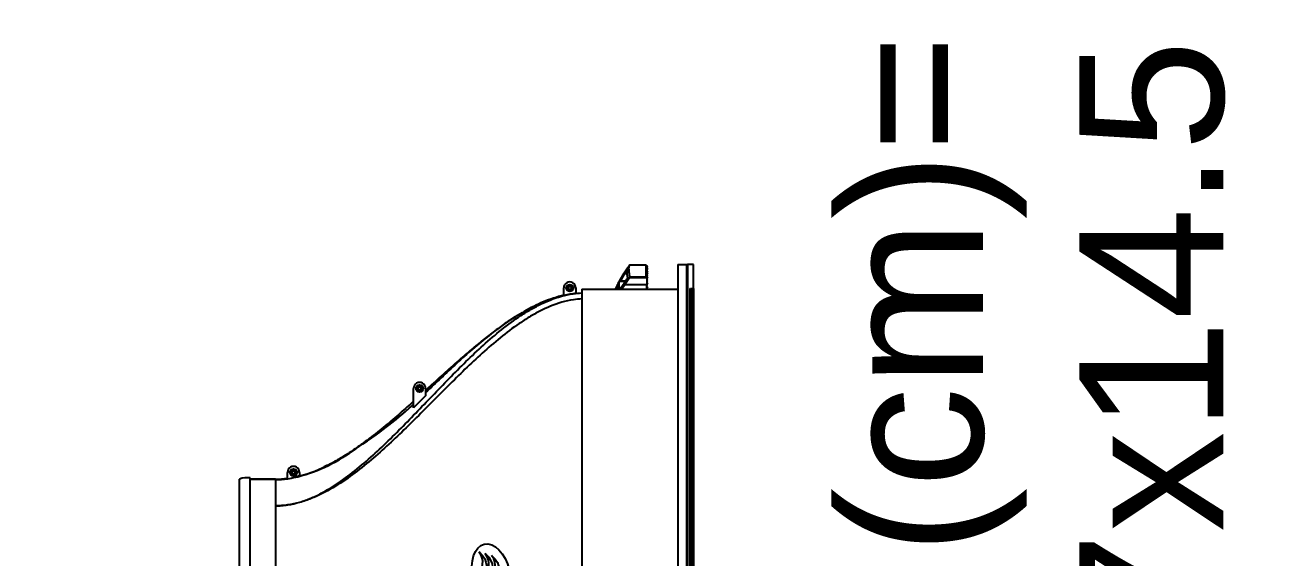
# Model space of a CAD drawing. Extents: x 0 to 613264, y -387505 to 675.
# Drawn here: x 506725 to 507775, y -337954 to -337511 of the extents above; entities that cross this region are included whole.
import ezdxf
from ezdxf import colors
from ezdxf.entities.mleader import LeaderData, LeaderLine
from ezdxf.math import Vec2, Vec3

# ---------------------------------------------------------------- set-up
doc = ezdxf.new("R2010")
doc.units = 0
for name, color, linetype in [('_GAZELEC-REMARQUES', 1, 'Continuous'), ('prlm-CHAUFF', 30, 'Continuous'), ('prlm-VRD', 2, 'Continuous'), ('SA - béton balayé', 252, 'Continuous'), ('SA - EBC', 252, 'Continuous')]:
    doc.layers.add(name, color=color, linetype=linetype)
doc.layers.add('_GAZELEC-RESERVATION', color=1, linetype='Continuous', lineweight=18)
doc.styles.get("Standard").update_dxf_attribs({"font": 'arial.ttf'})

# ---------------------------------------------------------------- blocks, each defined once
blk = doc.blocks.new('A$C1F970F0F')
at = {"layer": 'SA - béton balayé'}
h = blk.add_hatch(dxfattribs=at)
h.set_pattern_fill('BETON_BALAYE', color=256, scale=49.99999999999999, angle=-10.72360141139323, style=0, pattern_type=2)
h.set_pattern_definition([(349.2763985886067, (-277130161.1279894, -473864756.7787022), (117.3825536141096, 28.65896207176165), [749.9999999999999, -99.99999999999999, 250, -49.99999999999999]), (349.2763985886067, (-277130091.1375459, -473864744.5890418), (-36.75306622226226, 74.64222748057564), [150, -16.5, 299.9999999999999, -37.49999999999999]), (349.2763985886067, (-277130128.6565508, -473864719.6726964), (261.6928111209335, -15.46358973923611), [399.9999999999999, -69.99999999999999, 200, -49.99999999999999])])
edge = h.paths.add_edge_path()
edge.add_line((847.6940603821262, 1728.843869632567), (898.3231435302033, 2004.634077768478))
edge.add_line((898.3231435302033, 2004.634077768478), (1143.547512896615, 1887.824205350663))
edge.add_arc((4476.755824987884, 9877.66301907342), 8657.2398558123, 247.3550337200921, 251.1659104121369)
edge.add_line((1681.948853588895, 1683.954706367697), (2114.845544182086, 1578.014617527221))
edge.add_line((2114.845544182086, 1578.014617527221), (2515.75612138621, 1462.263694100857))
edge.add_line((2515.756121386211, 1462.263694100857), (2910.512600857043, 1321.392171708825))
edge.add_line((2910.512600857042, 1321.392171708825), (3516.952153602056, 1025.948174333774))
edge.add_line((3516.952153602057, 1025.948174333774), (3901.18493073026, 864.3683669144352))
edge.add_line((3901.18493073026, 864.3683669144351), (4241.50575886574, 689.604471750609))
edge.add_line((4241.50575886574, 689.604471750609), (4497.895798403801, 355.9948476230381))
edge.add_line((4497.895798403801, 355.994847623038), (4533.966147712257, 237.5404283702045))
edge.add_line((4533.966147712256, 237.5404283702045), (4447.604671371961, 174.518334859205))
edge.add_line((4447.604671371962, 174.518334859205), (4252.599676299415, 32.25277447435795))
edge.add_line((4252.599676299415, 32.25277447435792), (4156.386231026273, 172.6365710435619))
edge.add_line((4156.386231026273, 172.6365710435621), (4040.701065253342, 314.6279718482957))
edge.add_arc((2593.341206284507, -915.257701528077), 1899.333917701345, 40.3560274261332, 48.35494902153538)
edge.add_arc((3119.873794743065, -323.1481797241233), 1106.976515683048, 48.35494958933642, 58.83868760046816)
edge.add_arc((1167.260114931724, -3661.781614552744), 4974.593107277497, 59.49169731789545, 62.50643056691179)
edge.add_arc((-2920.322800602558, -11460.20645120262), 13779.33748696329, 62.39912395488075, 64.37236637248444)
edge.add_arc((1655.842150793314, -1920.823136313695), 3199.114441546418, 64.37236634929735, 68.46827945017714)
edge.add_arc((976.9509503048961, -3641.494662512886), 5048.872199517636, 68.46827948602746, 70.96729572643876)
edge.add_line((2623.427559794691, 1131.368761205476), (2431.022144464181, 1192.66281336526))
edge.add_line((2431.022144464181, 1192.66281336526), (1971.332810029389, 1322.799841070266))
edge.add_arc((1942.135028901925, 1227.157331528015), 100.0000002715342, 73.02359818588538, 148.1771649215559)
edge.add_line((1857.166767790674, 1279.88677928664), (1629.491566616614, 913.0108329463187))
edge.add_arc((1714.459827979506, 860.2813851400383), 100.0000005249397, 148.1771649743808, 180.4836279277611)
edge.add_line((1614.463389873035, 859.4373051895686), (1615.851753593793, 694.9607727230351))
edge.add_line((1615.851753593793, 694.9607727230351), (1465.851753458937, 694.3277211018518))
edge.add_line((1465.851753458937, 694.3277211018518), (1464.468733616605, 858.1711849032274))
edge.add_arc((1714.459829404081, 860.2813851546173), 250.0000018362474, 148.1771651838876, 180.4836280127426, ccw=False)
edge.add_line((1502.039175040556, 992.1050041879063), (1716.403353701119, 1337.5315612539))
edge.add_arc((1673.919223351382, 1363.896285094222), 49.99999994749897, 328.177164835115, 432.2428484475834)
edge.add_arc((3542.147321807592, 7380.693577605962), 6250.170695921803, 249.6004148205551, 252.7543820270024, ccw=False)
edge.add_line((1363.554939353563, 1522.505379938917), (1104.398892733353, 1617.71836989428))
edge.add_arc((1990.420094553901, 4016.529160534171), 2557.210742071507, 243.4573258881201, 249.7278614161875, ccw=False)
at = {"layer": 'SA - EBC'}
h = blk.add_hatch(dxfattribs=at)
h.set_pattern_fill('_USER', color=256, scale=74.99999999999999, angle=-325.7236014113932, style=0, pattern_type=0)
h.set_pattern_definition([(34.27639858860678, (-277130161.1279894, -473864756.7787022), (-42.238928459823, 61.97477650275113), [])])
edge = h.paths.add_edge_path()
edge.add_line((5801.470568619522, -3162.013069131843), (4083.559282644929, -3271.123614088357))
edge.add_line((4083.559282644929, -3271.123614088356), (4014.481307725509, -3717.332461968055))
edge.add_line((4014.48130772551, -3717.332461968055), (3135.517961824245, -3810.19300101904))
edge.add_line((3135.517961824245, -3810.19300101904), (2274.245008604417, -3693.648081323564))
edge.add_line((2274.245008604417, -3693.648081323564), (1554.636776175834, -3420.099318784944))
edge.add_arc((2508.775769578408, -2315.674454232369), 1459.498372788833, 157.1868533427094, 229.1754823893534, ccw=False)
edge.add_arc((1966.013830892235, -2087.371785851423), 870.6752834691503, 94.3015183869224, 157.1868533106914, ccw=False)
edge.add_line((1900.708697991695, -1219.149067345796), (2859.239020416566, -1223.495634912559))
edge.add_arc((3100.860739749298, 1265.329539486049), 2500.526305395239, 264.4549516394795, 302.9422754293212)
edge.add_arc((4209.331858878893, -445.3369775435177), 462.1229708170858, 302.9422754305585, 376.8336969250394)
edge.add_arc((2214.122706379954, -1049.006753214115), 2546.655714682971, 16.8336969158998, 38.14703645440247)
edge.add_arc((3041.32627014761, -399.2990096244524), 1494.806919462396, 38.14703657403813, 72.97328584086019)
edge.add_line((3479.031970107599, 1029.988031775616), (2182.437305702805, 1414.38613606858))
edge.add_line((2182.437305702805, 1414.38613606858), (1056.590900019184, 1822.819186472099))
edge.add_arc((1766.412018482452, 3779.442320525911), 2081.398594438606, 212.7495497786225, 250.0603089288685, ccw=False)
edge.add_line((15.86575126143373, 2653.472571668582), (-104.0907319930869, 3091.26353710603))
edge.add_line((-104.0907319930869, 3091.26353710603), (-169.6986146466322, 3639.54836895815))
edge.add_line((-169.6986146466322, 3639.548368958149), (-35.58090533515337, 6158.014854826562))
edge.add_arc((-194.3533792400212, 7143.826589584332), 998.5156357593988, 279.1493507374978, 373.962283499627)
edge.add_arc((2392.201579171132, 7786.918955579627), 1666.786287877102, 172.6269749467245, 193.9622835974407, ccw=False)
edge.add_arc((-45.50651600643437, 8102.354993671941), 791.2455775503726, -7.373025019439765, 16.43829965925021)
edge.add_line((713.3969204091394, 8326.263765657093), (486.7428317772967, 9142.81155059313))
edge.add_line((486.7428317772967, 9142.811550593131), (1338.845530021721, 9564.23852196786))
edge.add_line((1338.845530021721, 9564.23852196786), (1632.623584095551, 8945.24637913095))
edge.add_line((1632.623584095551, 8945.246379130947), (1394.029444699765, 8829.874494032001))
edge.add_line((1394.029444699765, 8829.874494032001), (1731.997733793977, 8131.230781666551))
edge.add_arc((1233.216649704336, 7889.945865525577), 554.0766919865823, -19.640967550384175, 25.815335324856676, ccw=False)
edge.add_line((1755.055695752756, 7703.706797235046), (1558.214479468655, 6807.520788570679))
edge.add_line((1558.214479468655, 6807.52078857068), (1570.021725572625, 6609.158708993335))
edge.add_line((1570.021725572625, 6609.158708993335), (1852.913141606868, 5734.125706863067))
edge.add_line((1852.913141606869, 5734.125706863067), (2726.748207475315, 4020.986816292172))
edge.add_line((2726.748207475315, 4020.986816292172), (3802.352916265851, 4004.947770972833))
edge.add_arc((8355.58168857983, 5950.706307988518), 4951.552134169374, 203.138762427905, 230.8301436200186)
edge.add_arc((13583.66465597079, 12367.85935474512), 13228.79229856088, 230.8301435441083, 233.1638398044412)
edge.add_line((5652.622255943647, 1780.153648245416), (4998.697813068342, 1820.441475819727))
edge.add_line((4998.697813068342, 1820.441475819727), (4863.841220233488, 767.0816613875431))
edge.add_line((4863.841220233488, 767.0816613875434), (5595.355488733695, 631.185878681516))
edge.add_line((5595.355488733695, 631.1858786815158), (5852.747939948536, -2020.707044821664))
edge.add_line((5852.747939948536, -2020.707044821665), (5881.394298709887, -2966.563612924887))
edge.add_line((5881.394298709887, -2966.563612924887), (5801.470568619523, -3162.013069131842))
blk = doc.blocks.new('xi.twintop')
at = {"layer": 'prlm-CHAUFF', "ltscale": 50}
for p, q in [((-7.900000000001455, 36.49999999999795), (7.900000000001455, 36.49999999999795)), ((-7.999999999998181, 35.59999999999945), (8.000000000001819, 35.59999999999945)), ((7.900000000001455, 35.59999999999945), (7.900000000001455, 33.49999999999773)), ((7.900000000001455, 33.49999999999773), (7.900000000001455, 35.59999980622297)), ((5.670978751504663, 33.49999999999773), (-5.670978751501025, 33.49999999999773)), ((7.900000000001455, 33.49999999999773), (5.670978751504663, 33.49999999999773)), ((7.954090760558756, 32.17991433610905), (7.904450886799168, 32.49999999999864)), ((7.904450886799168, 32.49999999999864), (8.458065061389789, 32.49999999999864)), ((8.158065061388697, 31.49999999999955), (7.954090760558756, 32.17991433610905)), ((8.301683909514395, 31.94999999999754), (8.301683909514395, 32.04999999999791)), ((8.301683909514395, 32.04999999999791), (8.408064979783376, 32.04999999999791)), ((8.408064979783376, 31.94999999999754), (8.301683909514395, 31.94999999999754)), ((8.408064979783376, 32.15638107027121), (8.508064979785559, 32.15638107027121)), ((8.408064979783376, 32.04999999999791), (8.408064979783376, 32.15638107027121)), ((8.408064979783376, 31.8436189297272), (8.408064979783376, 31.94999999999754)), ((8.508064979785559, 31.8436189297272), (8.408064979783376, 31.8436189297272)), ((8.508064979785559, 32.15638107027121), (8.508064979785559, 32.04999999999791)), ((8.508064979785559, 32.04999999999791), (8.614446050058177, 32.04999999999791)), ((8.614446050058177, 31.94999999999754), (8.508064979785559, 31.94999999999754)), ((8.508064979785559, 31.94999999999754), (8.508064979785559, 31.8436189297272)), ((8.614446050058177, 32.04999999999791), (8.614446050058177, 31.94999999999754)), ((8.458065061389789, 31.49999999999955), (8.158065061388697, 31.49999999999955)), ((9.117859106609103, 29.01855124353278), (9.087198003957383, 29.01855124353278)), ((9.40555252096783, 28.47922398716196), (9.38090569914857, 28.47922398716196)), ((14.82667795809903, 20.99999999999773), (13.82507381167125, 21.99999999999977)), ((13.82507381167125, 21.99999999999977), (15.44083738977497, 21.99999999999977)), ((15.28445631950308, 21.44999999999845), (15.28445631950308, 21.54999999999905)), ((15.28445631950308, 21.54999999999905), (15.39083738977388, 21.54999999999905)), ((15.39083738977388, 21.44999999999845), (15.28445631950308, 21.44999999999845)), ((15.39083738977388, 21.65638107027235), (15.49083738977424, 21.65638107027235)), ((15.39083738977388, 21.54999999999905), (15.39083738977388, 21.65638107027235)), ((15.39083738977388, 21.34361892972538), (15.39083738977388, 21.44999999999845)), ((15.49083738977424, 21.34361892972538), (15.39083738977388, 21.34361892972538)), ((15.49083738977424, 21.65638107027235), (15.49083738977424, 21.54999999999905)), ((15.49083738977424, 21.54999999999905), (15.59721846004686, 21.54999999999905)), ((15.49083738977424, 21.44999999999845), (15.49083738977424, 21.34361892972538)), ((15.59721846004686, 21.44999999999845), (15.49083738977424, 21.44999999999845)), ((15.59721846004686, 21.54999999999905), (15.59721846004686, 21.44999999999845)), ((15.44083738977497, 20.99999999999773), (14.82667795809903, 20.99999999999773)), ((23.1871586424968, 9.499999999999773), (23.79999999999927, 9.499999999999773)), ((23.79999999999927, 8.499999999997726), (23.35702582178419, 8.499999999997726)), ((23.36199235302047, 8.416524469211481), (23.35756443933133, 8.499999999994998)), ((23.64361892972738, 8.949999999998454), (23.64361892972738, 9.049999999999045)), ((23.64361892972738, 9.049999999999045), (23.75000000000182, 9.049999999999045)), ((23.75000000000182, 8.949999999998454), (23.64361892972738, 8.949999999998454)), ((23.75000000000182, 9.156381070272346), (23.85000000000218, 9.156381070272346)), ((23.75000000000182, 9.049999999999045), (23.75000000000182, 9.156381070272346)), ((23.75000000000182, 8.84361892972538), (23.75000000000182, 8.949999999998454)), ((23.85000000000218, 8.84361892972538), (23.75000000000182, 8.84361892972538)), ((23.85000000000218, 9.156381070272346), (23.85000000000218, 9.049999999999045)), ((23.85000000000218, 9.049999999999045), (23.95638107027298, 9.049999999999045)), ((23.85000000000218, 8.949999999998454), (23.85000000000218, 8.84361892972538)), ((23.95638107027298, 8.949999999998454), (23.85000000000218, 8.949999999998454)), ((23.95638107027298, 9.049999999999045), (23.95638107027298, 8.949999999998454)), ((23.69999999999891, 7.999999999998181), (-23.69999999999891, 7.999999999998181)), ((23.69999999999891, 7.999999999998181), (23.69999999999891, 0)), ((24.18250233035906, 4.471524737709842), (23.69999999999891, 4.807096028699107)), ((24.06329271662435, 4.416335157222193), (23.69999999999891, 4.661517171879723)), ((24.06329271662435, 2.59999999999809), (24.06329271662435, 4.416335157222193)), ((24.63879251305298, 4.041048833141758), (24.06329271662435, 4.416335157222193)), ((24.19887585063225, 4.460572437233168), (24.18250233035906, 4.471524737709842)), ((24.53668876846496, 4.241973249733519), (24.19887585063225, 4.460572437233168)), ((24.35397600916622, 4.854370106110537), (24.33129815684879, 4.892959709806519)), ((24.35394161476324, 4.85439077839078), (24.35620662396104, 4.850528074655358)), ((24.35397600916622, 4.360206918784115), (24.35397600916622, 4.854654386377661)), ((24.40842521250488, 4.790313181442116), (24.43410492315888, 4.828675827138795)), ((25.00886208410702, 4.434423034791507), (24.40842521250488, 4.790313181442116)), ((24.40842521250488, 4.78995892798639), (24.40842521250488, 4.324972767037025)), ((24.43410492315888, 4.828675827138795), (25.03952751415818, 4.471524737709842)), ((25.03952751415818, 4.471524737709842), (25.00886208410702, 4.434423034791507)), ((25.00886208410702, 4.251691871928415), (25.00886208410702, 4.434607096746277)), ((25.0181457261624, 4.423509402050513), (25.00886208410702, 4.434423034791507)), ((25.05707039212575, 4.460572437233168), (25.0181457261624, 4.423509402050513)), ((25.0181457261624, 4.423509402050513), (25.0181457261624, 4.252296979299672)), ((25.28045509892036, 4.253527896849846), (25.0181457261624, 4.423509402050513)), ((25.03952751415818, 4.471524737709842), (25.05707039212575, 4.460572437233168)), ((25.05707039212575, 4.460572437233168), (25.39445826797964, 4.241973249733519)), ((24.63879251305298, 4.041048833141758), (24.71539738822321, 4.013562765925144)), ((24.63879251305298, 2.601683202257618), (24.63879251305298, 4.041048833141758)), ((24.71539738822321, 4.013562765925144), (24.71539738822321, 2.649999999999636)), ((25.70815181206308, 2.649999999999636), (25.70815181206308, 4.013562765925144)), ((23.69999999999891, 2.59999999999809), (24.06329271662435, 2.59999999999809)), ((23.69999999999891, 2.565568077656508), (23.73443192234481, 2.59999999999809)), ((23.79474355126149, 2.59999999999809), (23.88474355126164, 2.509999999997945)), ((23.88474355126164, 2.509999999997945), (23.97474355126178, 2.59999999999809)), ((24.03798326977267, 2.59999999999809), (24.12798326977281, 2.509999999997945)), ((24.63714729987987, 2.59999999999809), (24.06329271662435, 2.59999999999809)), ((24.12798326977281, 2.509999999997945), (24.21798326977296, 2.59999999999809)), ((24.18154369318654, 2.563560423410991), (24.23510411659663, 2.509999999997945)), ((24.23510411659663, 2.509999999997945), (24.30078828329351, 2.5756841666946)), ((24.27647244999025, 2.59999999999809), (24.3664724499904, 2.509999999997945)), ((24.3664724499904, 2.509999999997945), (24.45647244999054, 2.59999999999809)), ((24.42450285944687, 2.568030409454877), (24.48253326890335, 2.509999999997945)), ((24.48253326890335, 2.509999999997945), (24.55605982635461, 2.583526557452842)), ((24.53958638380936, 2.59999999999809), (24.62958638380951, 2.509999999997945)), ((24.62958638380951, 2.509999999997945), (24.71958638380784, 2.59999999999809)), ((24.63714729987987, 2.59999999999809), (24.63879251305298, 2.601683202257618)), ((25.66320772985455, 2.59999999999809), (24.63714729987987, 2.59999999999809)), ((24.71539738822321, 2.649999999999636), (24.63879251305298, 2.601683202257618)), ((24.69901794571524, 2.579431561906404), (24.76844950762461, 2.509999999997945)), ((24.71539738822321, 2.649999999999636), (25.70815181206308, 2.649999999999636)), ((24.7268537006712, 2.59999999999809), (24.81685370067134, 2.509999999997945)), ((24.76844950762461, 2.509999999997945), (24.79265160414798, 2.534202096521085)), ((24.81685370067134, 2.509999999997945), (24.90685370067149, 2.59999999999809)), ((24.89990841093095, 2.593054710257547), (24.98296312118691, 2.509999999997945)), ((24.98296312118691, 2.509999999997945), (25.07296312118706, 2.59999999999809)), ((25.0172003889711, 2.544237267781455), (25.05143765675348, 2.509999999997945)), ((25.05143765675348, 2.509999999997945), (25.08999672926984, 2.548559072516582)), ((25.05575946148565, 2.58279634030032), (25.12855580178802, 2.509999999997945)), ((25.12855580178802, 2.509999999997945), (25.21855580178817, 2.59999999999809)), ((25.19127840967121, 2.572722607882724), (25.2540010175544, 2.509999999997945)), ((25.2540010175544, 2.509999999997945), (25.34400101755455, 2.59999999999809)), ((25.27196392726182, 2.527962909704002), (25.28992683696742, 2.509999999997945)), ((25.28992683696742, 2.509999999997945), (25.32467311775144, 2.544746280781737)), ((25.3067102080422, 2.562709190488022), (25.35941939853183, 2.509999999997945)), ((25.35941939853183, 2.509999999997945), (25.44941939853197, 2.59999999999809)), ((25.40205485660408, 2.552635458070426), (25.44469031467452, 2.509999999997945)), ((25.44469031467452, 2.509999999997945), (25.53469031467466, 2.59999999999809)), ((25.47706740278954, 2.542377088113199), (25.50944449090457, 2.509999999997945)), ((25.50944449090457, 2.509999999997945), (25.59944449090472, 2.59999999999809)), ((25.53124263084828, 2.531798139940975), (25.55304077078836, 2.509999999997945)), ((25.55304077078836, 2.509999999997945), (25.6430407707885, 2.59999999999809)), ((25.66485294303311, 2.601683202257618), (25.66320772985455, 2.59999999999809)), ((25.70815181206308, 2.649999999999636), (25.66485294303311, 2.601683202257618)), ((25.75, 0), (-25.75, 0)), ((25.75, 0), (25.75, -0.7318443380286226)), ((-25.75, -0.7318443380286226), (25.75, -0.7318443380286226)), ((25.75, -0.8103755933263983), (-25.75, -0.8103755933263983)), ((23.75000000000182, -0.9945221665107056), (-23.74999999999818, -0.9945221665107056)), ((23.75000000000182, -1.06144487195661), (23.54995240001517, -0.9945221665107056)), ((23.75000000000182, -0.9945221665107056), (23.75000000000182, -1.06144487195661)), ((25.75, -0.7318443380286226), (25.75, -0.8103755933263983)), ((25.75, -1.300000000000637), (25.75, -0.8103755933263983)), ((-25.75, -1.300000000000637), (25.75, -1.300000000000637)), ((-23.74999999999818, -1.06144487195661), (23.75000000000182, -1.06144487195661)), ((23.75000000000182, -1.109189629110688), (-23.74999999999818, -1.109189629110688)), ((-23.74999999999818, -1.16115673224067), (23.75000000000182, -1.16115673224067)), ((23.75000000000182, -1.196914874117283), (-23.74999999999818, -1.196914874117283)), ((-23.74999999999818, -1.233989482082734), (23.75000000000182, -1.233989482082734)), ((23.75000000000182, -1.257804317722957), (-23.74999999999818, -1.257804317722957)), ((-23.74999999999818, -1.280031235799697), (23.75000000000182, -1.280031235799697)), ((23.75000000000182, -1.291931493202128), (-23.74999999999818, -1.291931493202128)), ((-23.74999999999818, -1.29933749680913), (23.75000000000182, -1.29933749680913)), ((23.75000000000182, -1.16115673224067), (23.59442432776086, -1.109189629110688)), ((23.75000000000182, -1.233989482082734), (23.63888662709178, -1.196914874117283)), ((23.75000000000182, -1.280031235799697), (23.68333927711137, -1.257804317722957)), ((23.75000000000182, -1.29933749680913), (23.72778221062254, -1.291931493202128)), ((23.75000000000182, -1.109189629110688), (23.75000000000182, -1.16115673224067)), ((23.75000000000182, -1.196914874117283), (23.75000000000182, -1.233989482082734)), ((23.75000000000182, -1.257804317722957), (23.75000000000182, -1.280031235799697)), ((23.75000000000182, -1.291931493202128), (23.75000000000182, -1.29933749680913))]:
    blk.add_line(p, q, dxfattribs=at)
for centre, radius in [((8.458065061389789, 31.99999999999909), 0.3000000000000001), ((8.458064979786286, 31.99999999999909), 0.2499999999999994), ((15.44083738977497, 21.49999999999727), 0.3), ((15.44083738977497, 21.49999999999727), 0.2499999999999994), ((23.79999999999927, 8.999999999997272), 0.3), ((23.79999999999927, 8.999999999997272), 0.2499999999999994)]:
    blk.add_circle(centre, radius, dxfattribs=at)
for centre, radius, start, end in [((6.013838975655744, 35.83487099729427), 2.000000000000001, 353.255879087412, 19.42450440431724), ((6.013838992814271, 35.83487094863062), 1.999999999999998, 353.2558749013384, 19.42450588256769), ((15.11151199402957, 33.49006900204176), 7.248120615002252, 179.9214962778086, 187.8381673473457), ((15.66825696043088, 33.50782682798854), 7.768260903349169, 180.0577277581694, 187.4543647943131), ((15.72243880254427, 33.51004250132519), 7.822445248857335, 180.0735566797038, 187.4237095261564), ((21.10468575575032, 34.98107765522582), 13.4281840975864, 192.9954078330243, 216.082350931655), ((8.458065061389789, 31.99999999999909), 0.5000000000000004, 270, 90), ((19.15555239042442, 34.32484670103395), 11.35394459834355, 194.4106209761365, 207.8625844421483), ((26.91810373475528, 38.16734244615805), 20.01372252458603, 207.2018029232736, 208.9518072770362), ((43.13396682433995, 48.06231022865268), 39.00132303091288, 210.1399190580502, 220.6113488349861), ((43.13451500861811, 48.06272746602053), 39.00201028632235, 212.550598414681, 220.6112905601192), ((22.76254902791152, 30.32653858378171), 11.99359649439081, 219.6380953132847, 223.9673772402429), ((22.51137540259333, 30.10193891540484), 11.65689659318857, 219.5755316680383, 224.0299228629039), ((15.44083738977497, 21.49999999999727), 0.4999999999999977, 270, 90), ((23.79999999999927, 8.999999999997272), 0.4999999999999991, 270, 90), ((17.6410674763556, -7.231755932454689), 13.84714583577041, 61.91822485698751, 64.05150546764965), ((17.76264695562895, -6.882646315204966), 13.43243250932952, 62.11504465176827, 63.7631528986981), ((18.28652161932769, -6.037210364567727), 12.5, 61.31767004487004, 61.59029541998184), ((24.75383526969563, 5.45435781358492), 0.7026417598303822, 233.0329981744277, 242.9324700810885), ((24.72255103752832, 5.109595119992491), 0.4481543586611341, 214.6713349317653, 225.4981567333464), ((25.88406722587752, 4.919152406364447), 0.8356366087160836, 234.132602489416, 239.242528288961), ((18.28652161932769, -6.037210364567727), 12.5, 53.74938165545624, 55.06371013120321)]:
    blk.add_arc(centre, radius, start, end, dxfattribs=at)
blk.add_ellipse((0, 15.54773273459205), major_axis=(2.490949060820849, 0.5739320346336738), ratio=0.600775087300339, dxfattribs=at)
for points, knots in [([(5.670978751504663, 33.49999999999773), (5.672321412648671, 33.32829194335136), (5.677970169304899, 33.15656458597391), (5.705303173452194, 32.81431086288649), (5.725641395498315, 32.64375397102958), (5.805290438183874, 32.13511062819794), (5.883149806712026, 31.80055213166202), (6.079851501579469, 31.14287383268379), (6.197941438738781, 30.82181282065903), (6.465928263549358, 30.19222540628721), (6.616532439196817, 29.88262896360243), (7.098284783472991, 28.98481108107649), (7.460469650382947, 28.42166963567342), (8.233856996183022, 27.33772281061965), (8.64549015938428, 26.81728894815478), (9.927826007422482, 25.29698586849327), (10.84491376162987, 24.33721000139985), (12.72356075661264, 22.45616748337784), (13.68645598465082, 21.53605956881665), (15.60750044507949, 19.69175442015103), (16.56728420149375, 18.76738689356603), (18.43209274526635, 16.86895178121108), (19.3369917449163, 15.89734837849028), (20.59056894168498, 14.35547736506624), (20.99085725465193, 13.82721855022737), (21.55101129207287, 13.00205795742772), (21.73095610484597, 12.72149356879572), (22.07385242280179, 12.14654293373178), (22.2374928816098, 11.85071601243794), (22.68902833469838, 10.95111883495565), (22.93914186194525, 10.33462760298949), (23.20582441241459, 9.37420297900917), (23.27650916841412, 9.048071542903699), (23.35949003989663, 8.479412720194432), (23.38263996475507, 8.240297701479449), (23.39329107680896, 8.000348272648125)], [0, 0, 0, 0, 0.0156250000000002, 0.0156250000000002, 0.0312500000000004, 0.0312500000000004, 0.06250000000000029, 0.06250000000000029, 0.09375000000000018, 0.09375000000000018, 0.1250000000000001, 0.1250000000000001, 0.1875000000000001, 0.1875000000000001, 0.2500000000000001, 0.2500000000000001, 0.3750000000000001, 0.3750000000000001, 0.5, 0.5, 0.6249999999999999, 0.6249999999999999, 0.7499999999999998, 0.7499999999999998, 0.8124999999999999, 0.8124999999999999, 0.8437499999999999, 0.8437499999999999, 0.875, 0.875, 0.9375, 0.9375, 0.96875, 0.96875, 0.9908046333400727, 0.9908046333400727, 0.9908046333400727, 0.9908046333400727]), ([(22.89288568198572, 8.000344116263022), (22.88174933704795, 8.237120174868323), (22.85775491142522, 8.472945847472602), (22.77218380679915, 9.034265583895149), (22.69941351778834, 9.356495943953178), (22.42632030662207, 10.30525306889263), (22.1718342027325, 10.91404848436059), (21.7162350108938, 11.80305668793244), (21.55254993694143, 12.09385015794714), (21.21020000863973, 12.66023115826715), (21.03093734142749, 12.93695688517278), (20.47396519245376, 13.75179857240028), (20.07730717863342, 14.27476741579017), (18.83846350264685, 15.80459952963611), (17.94844527140413, 16.77321889235077), (16.12145858065378, 18.6728371936224), (15.18478304804194, 19.60127114410261), (13.31596925683698, 21.46062848609904), (12.38283965521987, 22.39123606993871), (10.57085377236399, 24.29684140362815), (9.690752678958233, 25.27079972685715), (8.467481750985826, 26.81134335234947), (8.076112720966194, 27.33832602708617), (7.343517247050841, 28.43361889898961), (7.001901025643747, 29.00160452341242), (6.549762096168706, 29.90341991944933), (6.408989157785982, 30.21345487725284), (6.159016691446595, 30.84275734205994), (6.049055858480642, 31.16348726279602), (5.866661084646694, 31.81781790796936), (5.794677563451842, 32.15010710876504), (5.721197911867421, 32.65431217145078), (5.702460844971938, 32.82330622625977), (5.677328903120724, 33.16214022861163), (5.672128497650192, 33.33161811229661), (5.670978751504663, 33.49999999999773)], [0.009280760339516771, 0.009280760339516771, 0.009280760339516771, 0.009280760339516771, 0.0312499999999998, 0.0312499999999998, 0.06249999999999963, 0.06249999999999963, 0.1249999999999994, 0.1249999999999994, 0.1562499999999993, 0.1562499999999993, 0.1874999999999992, 0.1874999999999992, 0.2499999999999993, 0.2499999999999993, 0.3749999999999996, 0.3749999999999996, 0.4999999999999999, 0.4999999999999999, 0.6250000000000002, 0.6250000000000002, 0.7500000000000004, 0.7500000000000004, 0.8125000000000006, 0.8125000000000006, 0.8750000000000006, 0.8750000000000006, 0.9062500000000006, 0.9062500000000006, 0.9375000000000004, 0.9375000000000004, 0.9687500000000002, 0.9687500000000002, 0.9843750000000001, 0.9843750000000001, 1, 1, 1, 1]), ([(14.38342609658321, 21.99890261096562), (14.06085379766773, 22.35812219782929), (13.36505141913221, 23.14042801808955), (12.32590082855131, 24.35394522926799), (11.37713004067155, 25.53733519543448), (10.58066730651626, 26.61784322498852), (9.928257169944118, 27.58896263124188), (9.371194241721241, 28.52360766269703), (9.049691836782586, 29.14634754219469), (8.913170414592969, 29.43561527449674)], [0.5730592437441884, 0.5730592437441884, 0.5730592437441884, 0.5730592437441884, 0.6262589995123901, 0.6884084002907751, 0.7489718264937246, 0.7930827163008739, 0.8358987577585599, 0.8773198548180628, 0.9123746759845476, 0.9123746759845476, 0.9123746759845476, 0.9123746759845476]), ([(23.18998079799167, 9.499999999999773), (23.12417401106177, 9.78799020685392), (23.044228393308, 10.07326799616226), (22.85933165511778, 10.63902647628356), (22.7540153990758, 10.92016866412837), (22.41085067584572, 11.74409015711126), (22.14488722423448, 12.27216525289805), (21.56114811425687, 13.29876949147865), (21.2431946760571, 13.79719725518362), (20.56968748378858, 14.77261117192938), (20.21347494896872, 15.25020070989149), (19.11218065051253, 16.6492434757115), (18.33266887626996, 17.54136727513173), (16.73375937593846, 19.28990467916083), (15.91371799002263, 20.1457420102513), (15.09191258312785, 20.99999999999773)], [0, 0, 0, 0, 0.06250000000000001, 0.06250000000000001, 0.125, 0.125, 0.2500000000000001, 0.2500000000000001, 0.3750000000000001, 0.3750000000000001, 0.5000000000000001, 0.5000000000000001, 0.7499999999999999, 0.7499999999999999, 1, 1, 1, 1]), ([(21.40060789088784, 13.54582837215889), (21.29785560954588, 13.70922105026284), (20.97812159023488, 14.20241267119582), (20.40623535936356, 15.01671875916759), (19.6663510716462, 15.98636275408853), (18.8765343843952, 16.95713249541177), (17.95392880265535, 18.03782758621242), (16.90246172581465, 19.22163657217743), (15.97558234024655, 20.24197668420675), (15.43599273708423, 20.83536284418119), (15.28699072414747, 20.99942379856247)], [0.1694222515949573, 0.1694222515949573, 0.1694222515949573, 0.1694222515949573, 0.1906001250929465, 0.2339284986576806, 0.2787061033557326, 0.324701888592978, 0.3716423586413366, 0.4351708943879584, 0.4991396989161009, 0.5235649743399413, 0.5235649743399413, 0.5235649743399413, 0.5235649743399413]), ([(-1.625295232330245, 15.67189892026295), (-0.9023834434774471, 16.39026226296755), (-0.5271615912824927, 16.4855860223438), (-0.1380671807219187, 16.44425154067903), (0.4739303604819725, 16.37923749663332), (1.12024779515923, 15.97613900193528), (1.854797209887693, 16.55252685831101)], [0, 0, 0, 0, 0.3890747112274981, 0.3890747112274981, 0.3890747112274981, 1, 1, 1, 1]), ([(-1.936388626740154, 14.62751395332293), (-1.213476837887356, 15.34587729602481), (-0.8382549856924015, 15.44120105540105), (-0.4491605751300085, 15.39986657373606), (0.1628369660757016, 15.33485252969058), (0.8091544007529592, 14.93175403499254), (1.543703815479603, 15.50814189136804)], [0, 0, 0, 0, 0.3890747112274981, 0.3890747112274981, 0.3890747112274981, 1, 1, 1, 1]), ([(24.23689941234989, 4.955651496160726), (24.23379682987797, 4.957327982341894), (24.22698388217032, 4.960749439578649), (24.21582522675271, 4.965556027352022), (24.20345519855073, 4.970065218068839), (24.19030427511279, 4.974097018364773), (24.17637390580967, 4.977653005113098), (24.16166309402797, 4.980734798684125), (24.14616771622786, 4.98334374564979), (24.12988067518745, 4.985481004371195), (24.1127918414204, 4.987147517931589), (24.09488807019807, 4.988344036402623), (24.07615318831813, 4.98907105421722), (24.05095040069864, 4.989403037228385), (24.01830195060757, 4.988754194829198), (23.97699413161354, 4.98634709875023), (23.93304195179553, 4.982299043314015), (23.88638285812704, 4.976601297957359), (23.83694280288546, 4.969254793937125), (23.78454300319208, 4.960212708550443), (23.73933896063863, 4.951530866728035), (23.71122581333475, 4.945656564882484), (23.70224658488769, 4.943755557141458)], [0.1059402099185462, 0.1059402099185462, 0.1059402099185462, 0.1059402099185462, 0.1359504440555991, 0.1694868096505349, 0.2028860255695081, 0.2361704365650444, 0.2693627316272419, 0.3024859162927902, 0.3355632829759387, 0.3686183795692646, 0.4016749765998909, 0.4347570332591886, 0.467888662649697, 0.5010940966109462, 0.5629780509491427, 0.6246925787422596, 0.6863942122152539, 0.748237389640911, 0.8103736920652939, 0.872951135603691, 0.9361135414501792, 0.9654521925822491, 0.9654521925822491, 0.9654521925822491, 0.9654521925822491]), ([(24.35397600916622, 4.854654386377661), (24.35177865255901, 4.856977852150976), (24.34739129558329, 4.8621846141059), (24.33969862458071, 4.869423526233049), (24.33121503316397, 4.876226696228514), (24.32186838015696, 4.882554472632592), (24.31168847084882, 4.888417426715705), (24.30067810095716, 4.893812738822362), (24.28884743474737, 4.898741159965311), (24.27620483210558, 4.903202488969782), (24.26275928879477, 4.907196778600337), (24.24851977976687, 4.910724013879417), (24.23349542862888, 4.913784197952737), (24.21769545612551, 4.916377328939234), (24.2011291901581, 4.918503407006256), (24.18380604996128, 4.920162429172478), (24.16573557243282, 4.921354402989436), (24.14692729639683, 4.922079297199161), (24.12150399552775, 4.922414950723805), (24.08837015079189, 4.921738369549075), (24.04612736755189, 4.919249531712921), (24.00091200618954, 4.91507397433088), (23.95271983117527, 4.909212364370205), (23.90154374093436, 4.901662070335533), (23.84739985906708, 4.89243313220959), (23.79023089392831, 4.881487820872962), (23.74166143685034, 4.871346758139225), (23.71184506797908, 4.864661477301979), (23.70273108686888, 4.862594856333999)], [0, 0, 0, 0, 0.03007729077017255, 0.06005388974311288, 0.0899313988806666, 0.1197114361358338, 0.1493956353999809, 0.1789856464404267, 0.208483134828168, 0.2378897818555456, 0.2672072844436399, 0.2964373550391863, 0.3255817215008476, 0.3546421269746386, 0.3836203297583662, 0.4125181031549114, 0.4413372353142309, 0.4700795290639487, 0.4987468017284242, 0.5532579279963786, 0.6080368172037762, 0.6630958229727798, 0.7184471113677614, 0.7741026567742487, 0.8300742382987437, 0.8863734366777289, 0.943011631681933, 0.9677174191237689, 0.9677174191237689, 0.9677174191237689, 0.9677174191237689]), ([(23.70434175180708, 4.906577111293473), (23.70681755642545, 4.907122547973358), (23.72014318515903, 4.91004521452669), (23.74395120328154, 4.915147491476546), (23.77517067703775, 4.921541879306687), (23.80549481329217, 4.927452257382356), (23.8349417454483, 4.932878406125838), (23.86353391416378, 4.937823385125739), (23.89129041466185, 4.942289126344576), (23.91822884525209, 4.946277605861724), (23.94436463223792, 4.949790531642748), (23.96971103088981, 4.952829426554217), (23.99427895224835, 4.955395605770718), (24.0180768384671, 4.957490183571053), (24.04111054470741, 4.95911406778464), (24.06338317687732, 4.960267974550334), (24.08489513300083, 4.960952374037106), (24.11168931734574, 4.961230435213565), (24.14263256880804, 4.96050583403462), (24.17633405442211, 4.957983234379299), (24.20711030599159, 4.95379446621746), (24.23503484264438, 4.947933818166803), (24.2601385292146, 4.940389973003676), (24.28244235217426, 4.931161144267435), (24.30183567626045, 4.920197662082046), (24.3185414711661, 4.907619122923279), (24.32702868403794, 4.897865997165127), (24.33129815684879, 4.892959709806519)], [0.05387400319118482, 0.05387400319118482, 0.05387400319118482, 0.05387400319118482, 0.0607104078703549, 0.09076431731200466, 0.120640213804726, 0.1503557008797803, 0.1799287388803056, 0.2093776292897023, 0.2387209970842689, 0.2679777711817489, 0.2971671630916658, 0.3263086439073984, 0.3554219198127623, 0.3845269063063513, 0.4136437013740115, 0.4427925578625045, 0.4719938553249197, 0.5012680716199434, 0.5562326737836236, 0.6110034282482257, 0.6657153708641175, 0.7205016538340396, 0.7754929041098299, 0.8308166242443508, 0.8865966543233579, 0.9429527091803902, 1, 1, 1, 1]), ([(24.64860766038692, 4.201873665397216), (24.64705343183778, 4.201615260089284), (24.64397528320114, 4.201103488546096), (24.63861055703455, 4.200970033954718), (24.63277890961217, 4.201322220538259), (24.62643095179556, 4.202201725803207), (24.61958844288893, 4.203596344953439), (24.61225427750287, 4.205507300309819), (24.60443498026143, 4.207931446290786), (24.59212481164832, 4.212287196440684), (24.57547490424258, 4.219261878225097), (24.55499465575667, 4.229843413068465), (24.5428280787055, 4.237905223462121), (24.53668876846496, 4.241973249733519)], [0, 0, 0, 0, 0.06178926266227724, 0.1223735947607094, 0.1824406273869752, 0.2426965883827476, 0.3038420180039613, 0.3665484766864417, 0.4314398604787235, 0.4990803707720567, 0.6683457878524409, 0.8326457727366902, 1, 1, 1, 1]), ([(25.44654265982172, 4.208965604666901), (25.44338533785231, 4.211193817181311), (25.43663852077589, 4.215509061461262), (25.42563526792219, 4.221611091710884), (25.41364646721377, 4.227305426056091), (25.4007577564189, 4.232572778078975), (25.38696906317273, 4.237411874754343), (25.37228715831043, 4.241824649866885), (25.35671564338372, 4.245812045718139), (25.34025761562225, 4.249375133559624), (25.32291495135541, 4.252514814075312), (25.30468849520548, 4.255231897374642), (25.28557801078023, 4.257527080662157), (25.26558219566141, 4.259400956874288), (25.24469869089808, 4.26085400159468), (25.22292406206725, 4.261886616109223), (25.20025391360105, 4.262498967679448), (25.16981319958541, 4.262747719198387), (25.13050422189554, 4.262095502659122), (25.08093281029505, 4.259836298402206), (25.02837762797026, 4.256089378875913), (24.97282748216821, 4.250851821546803), (24.9142528880875, 4.244116506549744), (24.85263586062501, 4.235886507583928), (24.78786446343656, 4.22612009081422), (24.72013242554021, 4.214937623339665), (24.67249735506084, 4.206237104631327), (24.64860766038692, 4.201873665397216)], [0.03047123183865958, 0.03047123183865958, 0.03047123183865958, 0.03047123183865958, 0.05994565966283287, 0.08976821018960845, 0.1195015803534057, 0.1491541238947533, 0.1787342691712044, 0.2082505148466011, 0.2377114253778805, 0.2671256263127225, 0.2965017994130547, 0.3258486776209909, 0.3551750398852719, 0.3844897058675787, 0.4138015305492381, 0.4431193987598065, 0.4724522196497624, 0.5018089211300598, 0.5568669425328377, 0.611863023982463, 0.6668562230684633, 0.7219052292977212, 0.7770682360654817, 0.8324028166494192, 0.8879658059191342, 0.9438131892629714, 1, 1, 1, 1]), ([(25.70815181206308, 4.013562765925144), (25.68805572569545, 4.04212590373163), (25.65184945274268, 4.063620815563127), (25.54794106677582, 4.092519222356714), (25.48023985007239, 4.099920938185051), (25.35433018241747, 4.100038589137966), (25.30810945503981, 4.098221940424082), (25.20865656605383, 4.090925972386003), (25.15535017190632, 4.085458674384654), (24.98487418722289, 4.063722756779953), (24.85719462835368, 4.042140014214965), (24.71539738822321, 4.013562765925144)], [0, 0, 0, 0, 0.25, 0.25, 0.5, 0.5, 0.625, 0.625, 0.75, 0.75, 1, 1, 1, 1])]:
    blk.add_open_spline(points, degree=3, knots=knots, dxfattribs=at)
for points in [[(1.699250512683648, 16.04144485321217), (0.8750382147263736, 15.10459983394958), (0.2254231293190969, 15.51129637489612), (-0.3895387825796206, 15.57662533152484)], [(-0.2936138779259636, 15.93316953558019), (0.3183836632779276, 15.86815549153175), (0.9647010979570041, 15.46505699683667), (1.699250512683648, 16.04144485321217)], [(1.854797209887693, 16.55252685831101), (1.030584911930418, 15.61568183904842), (0.3809698265231418, 16.02237837999473), (-0.2339920853755757, 16.08770733662368)], [(1.543703815479603, 15.50814189136804), (0.7194915175205097, 14.57129687210841), (0.069876432116871, 14.97799341305199), (-0.5450854797818465, 15.04332236968366)], [(23.35702582178419, 8.499999999997726), (23.32114979259677, 8.836857459649991), (23.263637895172, 9.170039695391097), (23.1871586424968, 9.499999999999773)]]:
    blk.add_open_spline(points, degree=3, dxfattribs=at)
at = {"layer": 'prlm-CHAUFF', "ltscale": 50, "insert": (-42.19462320714919, -13.40768847192945), "char_height": 12, "width": 139.7925199400348, "attachment_point": 1}
blk.add_mtext('Lxlxh (cm)= 48x37x14.5', dxfattribs=at)

msp = doc.modelspace()

# ---------------------------------------------------------------- block references
at = {"layer": 'prlm-CHAUFF', "xscale": 10, "yscale": 10, "zscale": 10, "rotation": 89.99999999999918}
msp.add_blockref('xi.twintop', (507268.4130460012, -337967.3904841562), dxfattribs=at)
at = {"layer": 'prlm-VRD', "xscale": 9.999999999999998, "yscale": 9.999999999999998, "zscale": 9.999999999999998}
msp.add_blockref('A$C1F970F0F', (474984.9359816406, -340561.1028248291, -9.999999999999997e-07), dxfattribs=at)

# ---------------------------------------------------------------- leaders
at = {"layer": '_GAZELEC-REMARQUES'}
ml = msp.add_multileader_mtext('Standard', dxfattribs=at)
ml.set_content("Alimentation arrosage en incorpo\\Ppar l'étage superieur", color=256)
ml.set_leader_properties()
ml.build(insert=Vec2(0, 0))
ml.multileader.update_dxf_attribs({"arrow_head_size": 60})
ctx = ml.context
ctx.base_point, ctx.char_height, ctx.arrow_head_size, ctx.plane_origin = Vec3(506732.6583646279, -336880.2646494919), 80, 60, Vec3(509445.8928195937, -336433.5916726411)
ctx.text_align_type = 2
notes = []
notes.append((ctx, [(1, (1, 1, 0), (508380.6201654465, -336880.2646494919), (-1, 0), 8, [(0, [(509836.6580219964, -337555.0475280918)], 0, [])])]))
ctx.mtext.insert, ctx.mtext.alignment, ctx.mtext.flow_direction = Vec3(508370.6201654465, -336828.5047586324), 3, 5
at = {"layer": '_GAZELEC-RESERVATION', "color": 6}
ml = msp.add_multileader_mtext('Standard', dxfattribs=at)
ml.set_content('résa n°12\\P200x200 en dalle haute', color=6)
ml.set_leader_properties()
ml.build(insert=Vec2(0, 0))
ml.multileader.update_dxf_attribs({"has_text_frame": 1, "arrow_head_size": 80, "scale": 20})
ctx = ml.context
ctx.base_point, ctx.scale, ctx.char_height, ctx.arrow_head_size, ctx.landing_gap_size, ctx.plane_origin, ctx.plane_x_axis, ctx.plane_y_axis = Vec3(498185.1454157904, -337372.652217536), 20, 80, 80, 40, Vec3(495385.6641576155, -336798.4538432423), Vec3(1, -1.665334536937735e-16), Vec3(1.665334536937735e-16, 1)
notes.append((ctx, [(0, (1, 1, 0), (499509.1513671178, -337372.652217536), (-1, 1.665334536937735e-16), 89.84496906271943, [(0, [(500575.342174802, -338113.1516098995)], 0, [])])]))
ctx.mtext.insert, ctx.mtext.text_direction, ctx.mtext.width, ctx.mtext.flow_direction = Vec3(498225.1454157904, -337331.9700892959), Vec3(1, -1.665334536937735e-16), 1568.850406025498, 5
ml = msp.add_multileader_mtext('Standard', dxfattribs=at)
ml.set_content('résa n°13\\P150x150 en dalle haute', color=6)
ml.set_leader_properties()
ml.build(insert=Vec2(0, 0))
ml.multileader.update_dxf_attribs({"has_text_frame": 1, "arrow_head_size": 80, "scale": 20})
ctx = ml.context
ctx.base_point, ctx.scale, ctx.char_height, ctx.arrow_head_size, ctx.landing_gap_size, ctx.plane_origin, ctx.plane_x_axis, ctx.plane_y_axis = Vec3(498194.0403680414, -337791.0160288818), 20, 80, 80, 40, Vec3(495385.6641576155, -337216.817654588), Vec3(1, -1.665334536937735e-16), Vec3(1.665334536937735e-16, 1)
notes.append((ctx, [(0, (1, 1, 0), (499509.1513671178, -337791.0160288818), (-1, 1.665334536937735e-16), 89.84496906271943, [(0, [(499801.6724746972, -338286.272750359)], 0, [])])]))
ctx.mtext.insert, ctx.mtext.text_direction, ctx.mtext.width, ctx.mtext.flow_direction = Vec3(498234.0403680414, -337750.3339006416), Vec3(1, -1.665334536937735e-16), 1568.850406025498, 5
for ctx, leaders in notes:
    for number, flags, end, landing, length, lines in leaders:
        leader = LeaderData()
        leader.index, (leader.has_last_leader_line, leader.has_dogleg_vector, leader.attachment_direction) = number, flags
        leader.last_leader_point, leader.dogleg_vector, leader.dogleg_length = Vec3(end), Vec3(landing), length
        for number, points, colour, breaks in lines:
            line = LeaderLine()
            line.index, line.vertices, line.color, line.breaks = number, Vec3.list(points), colors.encode_raw_color(colour), breaks
            leader.lines.append(line)
        ctx.leaders.append(leader)

doc.saveas('drawing.dxf')
